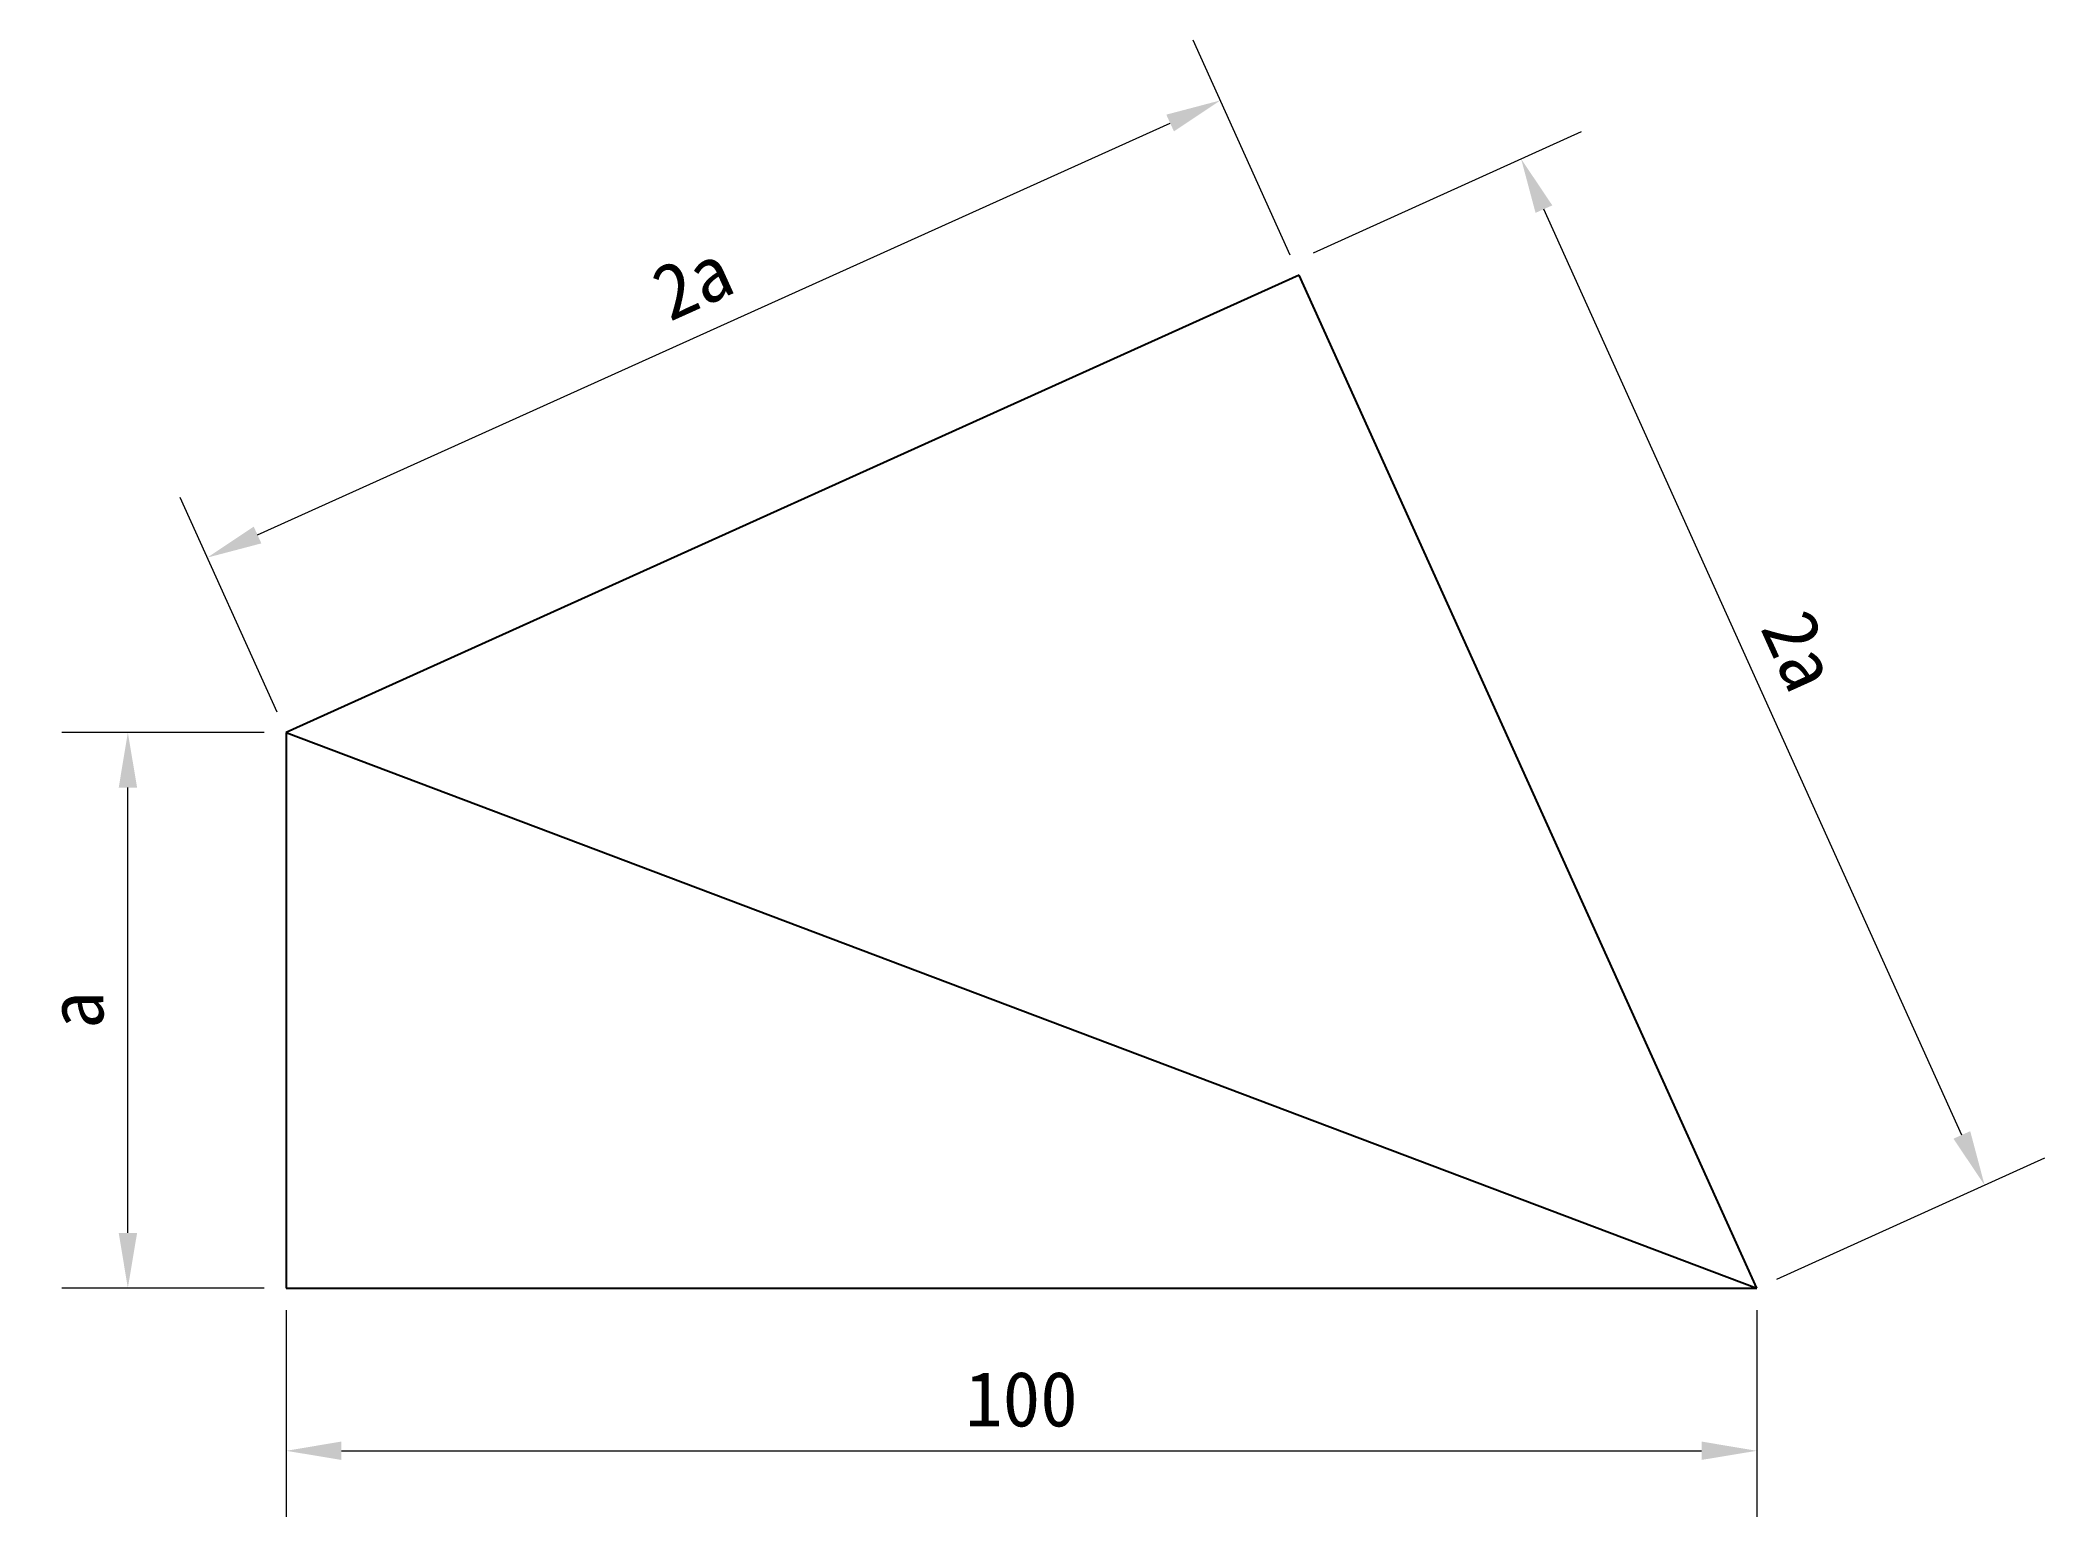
# Model space of a CAD drawing. Header units: centimetres. Extents: x 1135 to 1271, y 3526 to 3626.
import ezdxf

# ---------------------------------------------------------------- set-up
doc = ezdxf.new("R2010")
doc.units = ezdxf.units.CM
doc.header["$PDMODE"] = 35
doc.styles.add('文2.5', font='kaiu.ttf', dxfattribs={"height": 2.5})
doc.dimstyles.new('DIM2.5', dxfattribs={"dimtxt": 2.5, "dimasz": 2.5, "dimexe": 3, "dimexo": 1, "dimgap": 1, "dimtad": 1, "dimdec": 1, "dimdsep": 46, "dimtxsty": '文2.5', "dimcen": 0, "dimadec": 0, "dimazin": 0, "dimtfac": 1, "dimtdec": 1, "dimtmove": 0, "dimatfit": 3, "dimfxl": 1, "dimlwd": 15, "dimlwe": 15, "dimarcsym": 0})

# ---------------------------------------------------------------- blocks, each defined once
blk = doc.blocks.new('*D18')
at = {"color": 0, "linetype": 'Continuous', "lineweight": 15, "transparency": 16777216}
for p, q in [((1151.74, 3539.94), (1151.74, 3525.87)), ((1251.74, 3539.94), (1251.74, 3525.87)), ((1155.49, 3530.37), (1247.99, 3530.37))]:
    blk.add_line(p, q, dxfattribs=at)
at = {"color": 0, "transparency": 16777216}
for points in [[(1155.49, 3531), (1155.49, 3529.75), (1151.74, 3530.37)], [(1247.99, 3531), (1247.99, 3529.75), (1251.74, 3530.37)]]:
    blk.add_solid(points, dxfattribs=at)
at = {"layer": 'Defpoints', "color": 0, "transparency": 16777216}
for p in [(1151.74, 3541.44), (1251.74, 3541.44), (1251.74, 3530.37)]:
    blk.add_point(p, dxfattribs=at)
at = {"color": 0, "transparency": 16777216, "insert": (1201.74, 3533.87), "char_height": 3.75, "attachment_point": 5, "style": '文2.5'}
blk.add_mtext('100', dxfattribs=at)
blk = doc.blocks.new('*D17')
at = {"color": 0, "linetype": 'Continuous', "lineweight": 15, "transparency": 16777216}
for p, q in [((1150.24, 3579.23), (1136.47, 3579.23)), ((1140.97, 3545.19), (1140.97, 3575.48)), ((1150.24, 3541.44), (1136.47, 3541.44))]:
    blk.add_line(p, q, dxfattribs=at)
at = {"color": 0, "transparency": 16777216}
for points in [[(1140.35, 3575.48), (1141.6, 3575.48), (1140.97, 3579.23)], [(1140.35, 3545.19), (1141.6, 3545.19), (1140.97, 3541.44)]]:
    blk.add_solid(points, dxfattribs=at)
at = {"layer": 'Defpoints', "color": 0, "transparency": 16777216}
for p in [(1140.97, 3579.23), (1151.74, 3579.23), (1151.74, 3541.44)]:
    blk.add_point(p, dxfattribs=at)
at = {"color": 0, "transparency": 16777216, "insert": (1137.46, 3560.34), "char_height": 3.75, "attachment_point": 5, "rotation": 90, "style": '文2.5'}
blk.add_mtext('a', dxfattribs=at)
blk = doc.blocks.new('*D16')
at = {"color": 0, "linetype": 'Continuous', "lineweight": 15, "transparency": 16777216}
for p, q in [((1220.02, 3611.7), (1213.42, 3626.32)), ((1149.79, 3592.66), (1211.85, 3620.68)), ((1151.12, 3580.6), (1144.52, 3595.22))]:
    blk.add_line(p, q, dxfattribs=at)
at = {"color": 0, "transparency": 16777216}
for points in [[(1211.59, 3621.25), (1212.11, 3620.11), (1215.27, 3622.22)], [(1149.53, 3593.23), (1150.05, 3592.09), (1146.37, 3591.12)]]:
    blk.add_solid(points, dxfattribs=at)
at = {"layer": 'Defpoints', "color": 0, "transparency": 16777216}
for p in [(1215.27, 3622.22), (1220.63, 3610.34), (1151.74, 3579.23)]:
    blk.add_point(p, dxfattribs=at)
at = {"color": 0, "transparency": 16777216, "insert": (1179.38, 3609.87), "char_height": 3.75, "attachment_point": 5, "rotation": 24.2952, "style": '文2.5'}
blk.add_mtext('2a', dxfattribs=at)
blk = doc.blocks.new('*D15')
at = {"color": 0, "linetype": 'Continuous', "lineweight": 15, "transparency": 16777216}
for p, q in [((1221.59, 3611.86), (1239.83, 3620.1)), ((1265.69, 3551.85), (1237.27, 3614.83)), ((1253.1, 3542.05), (1271.34, 3550.29))]:
    blk.add_line(p, q, dxfattribs=at)
at = {"color": 0, "transparency": 16777216}
for points in [[(1237.84, 3615.08), (1236.7, 3614.57), (1235.72, 3618.24)], [(1266.26, 3552.11), (1265.12, 3551.6), (1267.24, 3548.43)]]:
    blk.add_solid(points, dxfattribs=at)
at = {"layer": 'Defpoints', "color": 0, "transparency": 16777216}
for p in [(1235.72, 3618.24), (1220.22, 3611.25), (1251.74, 3541.44)]:
    blk.add_point(p, dxfattribs=at)
at = {"color": 0, "transparency": 16777216, "insert": (1254.68, 3584.78), "char_height": 3.75, "attachment_point": 5, "rotation": 294.2952, "style": '文2.5'}
blk.add_mtext('2a', dxfattribs=at)

msp = doc.modelspace()

# ---------------------------------------------------------------- linework, layer by layer
for p, q in [((1220.63, 3610.34), (1151.74, 3579.23)), ((1251.74, 3541.44), (1220.63, 3610.34)), ((1151.74, 3579.23), (1251.74, 3541.44)), ((1151.74, 3579.23), (1151.74, 3541.44)), ((1151.74, 3541.44), (1251.74, 3541.44))]:
    msp.add_line(p, q)

# ---------------------------------------------------------------- dimensions: what is measured, and where the dimension line sits
dim = msp.add_linear_dim(base=(1215.27, 3622.22), p1=(1151.74, 3579.23), p2=(1220.63, 3610.34), angle=24.2952, text='2a', dimstyle='DIM2.5')
dim.commit()
dim.dimension.update_dxf_attribs({"geometry": '*D16', "text_midpoint": (1180.82, 3606.67), "dimtype": 161})
dim = msp.add_aligned_dim(p1=(1251.74, 3541.44), p2=(1220.22, 3611.25), distance=-17.01, text='2a', dimstyle='DIM2.5')
dim.commit()
dim.dimension.update_dxf_attribs({"geometry": '*D15', "text_midpoint": (1254.68, 3584.78)})
dim = msp.add_linear_dim(base=(1140.97, 3579.23), p1=(1151.74, 3541.44), p2=(1151.74, 3579.23), angle=90, text='a', dimstyle='DIM2.5')
dim.commit()
dim.dimension.update_dxf_attribs({"geometry": '*D17', "text_midpoint": (1137.46, 3560.34)})
dim = msp.add_linear_dim(base=(1251.74, 3530.37), p1=(1151.74, 3541.44), p2=(1251.74, 3541.44), dimstyle='DIM2.5')
dim.commit()
dim.dimension.update_dxf_attribs({"geometry": '*D18', "text_midpoint": (1201.74, 3533.87)})

doc.saveas('drawing.dxf')
